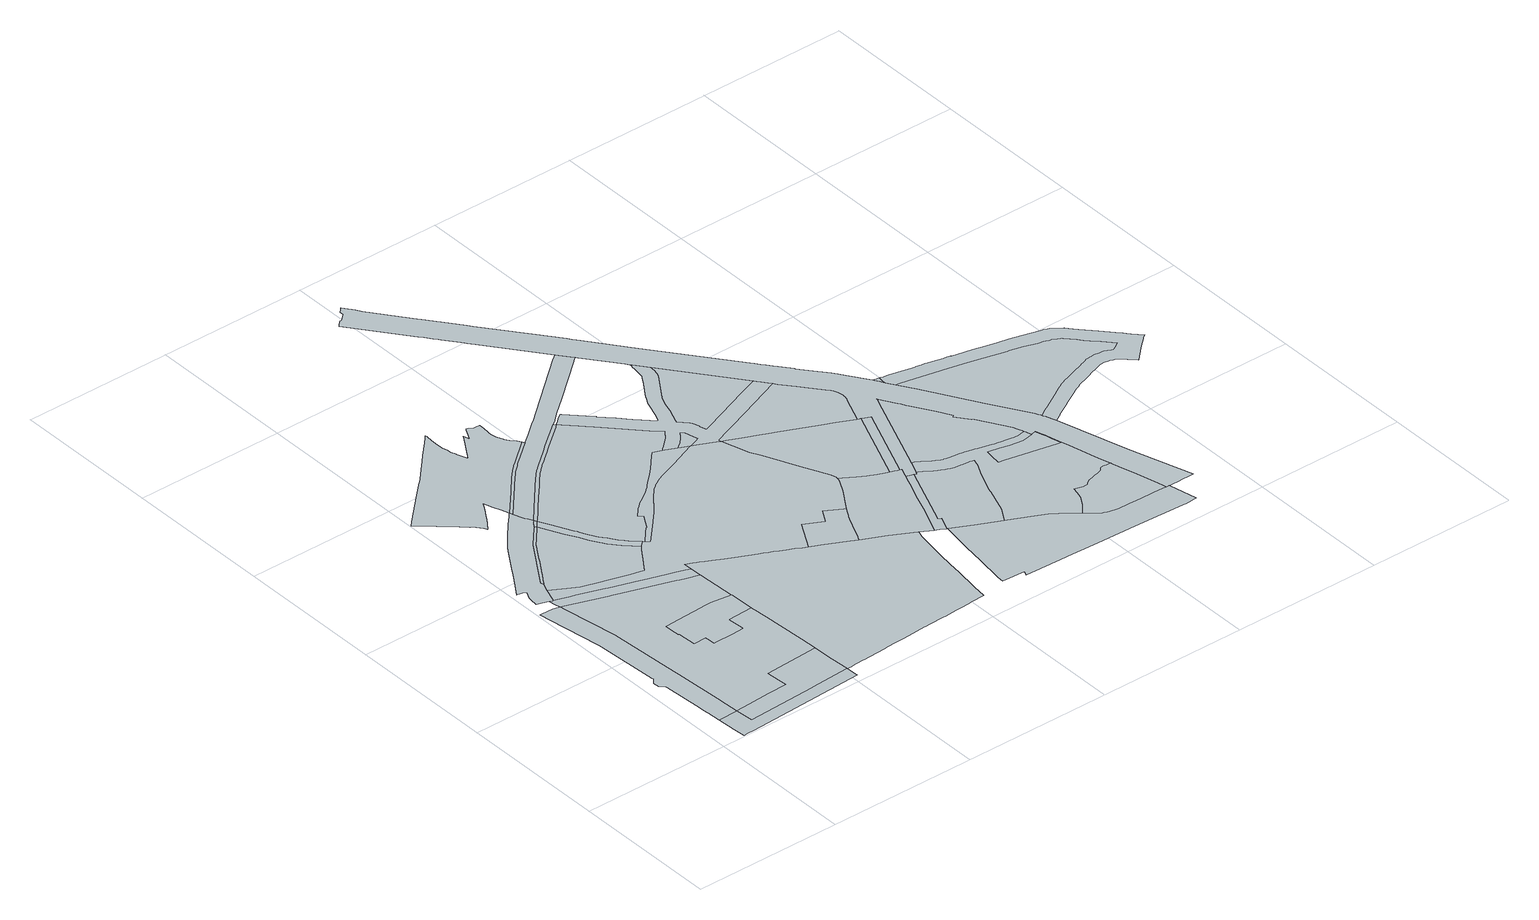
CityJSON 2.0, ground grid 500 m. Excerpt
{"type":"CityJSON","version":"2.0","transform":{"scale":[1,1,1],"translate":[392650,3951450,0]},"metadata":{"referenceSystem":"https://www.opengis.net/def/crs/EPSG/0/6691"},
"CityObjects":{
"object1":{"type":"GenericCityObject","attributes":{"class":"18","urbanPlanType":"21","prefecture":"13","city":"13100"},"geometry":[{"type":"MultiSurface","lod":"0","boundaries":[[[0,1,2,3,4,5,6,7,8,9,10,11,12,13,14,15,16,17,18,19,20,21,22,23,24,25,26,27,28]]]}]},
"object2":{"type":"GenericCityObject","attributes":{"class":"18","urbanPlanType":"21","prefecture":"13","city":"13100"},"geometry":[{"type":"MultiSurface","lod":"0","boundaries":[[[29,30,31,18,17,16,15,32,33,34,35,36,37,38,39,40,41]]]}]},
"object3":{"type":"GenericCityObject","attributes":{"class":"18","urbanPlanType":"21","prefecture":"13","city":"13100"},"geometry":[{"type":"MultiSurface","lod":"0","boundaries":[[[42,43,44,45,46,47,48,49,18,31,30,29,41]]]}]},
"object4":{"type":"GenericCityObject","attributes":{"class":"18","urbanPlanType":"21","prefecture":"13","city":"13100"},"geometry":[{"type":"MultiSurface","lod":"0","boundaries":[[[50,51,52,53,54,55,28,27,26,25,24,23,22,21,20,19,18,49,48,47,46,45,44,56,57,58,59,60,61,62,63,64,65,66,67,68,69,70,71,72,73,74,75,76,77,78,79,80]]]}]},
"object5":{"type":"GenericCityObject","attributes":{"class":"18","urbanPlanType":"21","prefecture":"13","city":"13100"},"geometry":[{"type":"MultiSurface","lod":"0","boundaries":[[[81,82,83,84,85,86,87,88,89,90,91,92,93,94,95,96,97,98,99,100,101,102,103,104,105,106,107,108,109,110,111,112,113,114,115,116,117,118,119]]]}]},
"object6":{"type":"GenericCityObject","attributes":{"class":"18","urbanPlanType":"21","prefecture":"13","city":"13100"},"geometry":[{"type":"MultiSurface","lod":"0","boundaries":[[[114,113,112,111,110,109,120,121,122,123,124,125,126,127,128,129,130,131,132,133,134,135,136,137,138,139,140]]]}]},
"object7":{"type":"GenericCityObject","attributes":{"class":"18","urbanPlanType":"21","prefecture":"13","city":"13100"},"geometry":[{"type":"MultiSurface","lod":"0","boundaries":[[[106,105,141,28,55,54,53,52,51,50,80,142,143,144,145,146,147,148,149,150,151,152,107]]]}]},
"object8":{"type":"GenericCityObject","attributes":{"class":"18","urbanPlanType":"21","prefecture":"13","city":"13100"},"geometry":[{"type":"MultiSurface","lod":"0","boundaries":[[[78,77,76,75,74,73,72,71,70,69,68,67,66,65,64,63,62,61,60,59,153,154,79]]]}]},
"object9":{"type":"GenericCityObject","attributes":{"class":"18","urbanPlanType":"21","prefecture":"13","city":"13100"},"geometry":[{"type":"MultiSurface","lod":"0","boundaries":[[[155,156,157,158,159,160,161,162,163,164,165,166,140,139,138,137,136,135,134,133,132,131,130,129,128,127,126,125,124,123,122,121,120,109,108,167,168,169,170,171,172,173,174,175,176,177,178]]]}]},
"object10":{"type":"GenericCityObject","attributes":{"class":"18","urbanPlanType":"21","prefecture":"13","city":"13100"},"geometry":[{"type":"MultiSurface","lod":"0","boundaries":[[[116,115,114,140,179,180]]]}]},
"object11":{"type":"GenericCityObject","attributes":{"class":"18","urbanPlanType":"21","prefecture":"13","city":"13100"},"geometry":[{"type":"MultiSurface","lod":"0","boundaries":[[[181,182,183,184,185,186,187,188,189,190,191,192,193,194,195,196,180,179,140,166,165,164,163,162,161,160,159,158,157,156,155,178,197,198]]]}]},
"object12":{"type":"GenericCityObject","attributes":{"class":"18","urbanPlanType":"21","prefecture":"13","city":"13100"},"geometry":[{"type":"MultiSurface","lod":"0","boundaries":[[[199,200,201,202,203,204,205,206,207,208,209,210,211,212,213,214,215,216,217,218,219,220,221,222,223,224,225,226,227,228,229,230,231,232,233,234,235,236,237,238,239,240,241,242,243,244,245,246,247,248,81,249,250,251,252,253,254,255,256,257,258,259,260,261,262,263,264,265,266,267,268,269,270,271,272,273,274,275,276,277,278,279,280,281,282,283,284,285,286,287,288,289]]]}]},
"object13":{"type":"GenericCityObject","attributes":{"class":"18","urbanPlanType":"21","prefecture":"13","city":"13100"},"geometry":[{"type":"MultiSurface","lod":"0","boundaries":[[[262,261,260,259,258,257,256,255,254,253,252,251,250,249,81,119,290,291,292,293,294,295,296,297,298,299,300,301,302]]]}]},
"object14":{"type":"GenericCityObject","attributes":{"class":"18","urbanPlanType":"21","prefecture":"13","city":"13100"},"geometry":[{"type":"MultiSurface","lod":"0","boundaries":[[[303,304,305,306,307,308,309,310,311,312,313,314,315,316,317,318,319,320,321,322,323,324,325,326,327,328,329,330,331,332,333,198,197,178,177,176,175,174,173,172,171,170,169,168,167,108,107,152,151,150,149,148,147,146,145,144,143,142,334,335,336,337,338,339,340,341,342,343,344,345,346,347,348,349,350,351,352,353,354,355,356,357,358,359,360,361,362,363,364,365,366,367,368,369,370,371,372]]]}]},
"object15":{"type":"GenericCityObject","attributes":{"class":"18","urbanPlanType":"21","prefecture":"13","city":"13100"},"geometry":[{"type":"MultiSurface","lod":"0","boundaries":[[[373,374,375,376,377,378,379,380,381,382,383,384,385,386,387,388,116,180,389,390,391,392,393,394,395,396,397,398,399,400,401,402,403,404,405,406,407,408,409,410,411,412]]]}]},
"object16":{"type":"GenericCityObject","attributes":{"class":"18","urbanPlanType":"21","prefecture":"13","city":"13100"},"geometry":[{"type":"MultiSurface","lod":"0","boundaries":[[[350,349,348,347,346,345,344,343,342,341,340,339,338,337,336,335,334,142,80,79,154,153,59,58,57,56,44,43,42,41,413,414,415,416,417,418,419,420,421,422,423,424,425,426,427,428,429,430,431,432,433,434,435,436,437,438,439,440,441,442,443,444,445,446,447,351]]]}]},
"object17":{"type":"GenericCityObject","attributes":{"class":"18","urbanPlanType":"21","prefecture":"13","city":"13100"},"geometry":[{"type":"MultiSurface","lod":"0","boundaries":[[[448,449,450,451,452,453,454,455,456,457,458,459,460,461,462,463,412,411,410,409,408,407,406,405,404,403,402,401,400,399,398,397,396,395,394,393,392,391,390,389,180,196,195,194,193,192,191,190,189,188,187,186,185,184,183,182,181,198,333,464,465,466,467,468,469,470,471,472,473,474,475,476,477,478,479,480,481,482,483,484,485,486,487,488,489,490,491,492,493,494,495,496,497,498,499,500]]]}]},
"object18":{"type":"GenericCityObject","attributes":{"class":"18","urbanPlanType":"21","prefecture":"13","city":"13100"},"geometry":[{"type":"MultiSurface","lod":"0","boundaries":[[[499,498,497,496,495,494,493,492,491,490,489,488,487,486,485,484,483,482,481,480,479,478,477,476,475,474,473,472,471,470,469,468,467,466,465,464,333,332,331,330,329,328,327,326,325,324,323,322,321,320,319,318,317,316,315,314,313,312,311,310,309,308,307,306,501,502,500]]]}]},
"object19":{"type":"GenericCityObject","attributes":{"class":"18","urbanPlanType":"21","prefecture":"13","city":"13100"},"geometry":[{"type":"MultiSurface","lod":"0","boundaries":[[[503,504,505,506,507,508,509,510,511,512,513,302,301,300,299,298,297,296,295,294,293,292,291,290,119,118,117,116,388,387,386,385,384,383,382,381,380,379,378,377,376,375,374,514,515,516,517,518,519,520,521,522,523,524,525]]]}]},
"object20":{"type":"GenericCityObject","attributes":{"class":"18","urbanPlanType":"21","prefecture":"13","city":"13100"},"geometry":[{"type":"MultiSurface","lod":"0","boundaries":[[[355,354,353,352,351,447,446,445,444,443,526,527,528,529,530,531,532,533,534,356]]]}]},
"object21":{"type":"GenericCityObject","attributes":{"class":"18","urbanPlanType":"21","prefecture":"13","city":"13100"},"geometry":[{"type":"MultiSurface","lod":"0","boundaries":[[[535,536,537,538,539,540,541,542,543,544,502,501,306]]]}]},
"object22":{"type":"GenericCityObject","attributes":{"class":"18","urbanPlanType":"21","prefecture":"13","city":"13100"},"geometry":[{"type":"MultiSurface","lod":"0","boundaries":[[[545,546,547,548,549,550,551,360,359,358,357,356,534,533,532,531,530,529,528,527,526,443,442,441,552,553,554,555,556,557,558,559,560,561,562,563,564,565,566]]]}]},
"object23":{"type":"GenericCityObject","attributes":{"class":"18","urbanPlanType":"21","prefecture":"13","city":"13100"},"geometry":[{"type":"MultiSurface","lod":"0","boundaries":[[[567,568,569,570,571,572,573,574,575,576,577,578,579,580,581,582,583,584,585,586,587,588,589,590,591,592,593,594,412,463,462,461,460,459,458,457,456,455,454,453,452,451,450,449,448,500,502,544,543,542,541,540,539,538,537,536,535,306,305,304,303,372,595,596,597,598,599,600,601,602,603,604,605,606,607,608,609,610,611,612,613,614,615,616,617,618,619,620,621,622,623,624,625,626,627,628,629,630,631,632,633,634]]]}]},
"object24":{"type":"GenericCityObject","attributes":{"class":"18","urbanPlanType":"21","prefecture":"13","city":"13100"},"geometry":[{"type":"MultiSurface","lod":"0","boundaries":[[[635,558,557,556,555,554,553,552,636,637,638,639,640]]]}]},
"object25":{"type":"GenericCityObject","attributes":{"class":"18","urbanPlanType":"21","prefecture":"13","city":"13100"},"geometry":[{"type":"MultiSurface","lod":"0","boundaries":[[[641,642,643,644,645,646,647,648,372,371,370,369,368,367,366,365,364,363,362,361,360,551,550,549,548,547,546,545,566,649,650,651]]]}]},
"object26":{"type":"GenericCityObject","attributes":{"class":"18","urbanPlanType":"21","prefecture":"13","city":"13100"},"geometry":[{"type":"MultiSurface","lod":"0","boundaries":[[[652,653,654,655,656,657,658,659,660,661,662,663,664,665,666,667,668,669,670,671,672,673,674,675,676,677,678,679,680,681,682,683,684,685,686,640,639,638,637,687,688,689]]]}]},
"object27":{"type":"GenericCityObject","attributes":{"class":"18","urbanPlanType":"21","prefecture":"13","city":"13100"},"geometry":[{"type":"MultiSurface","lod":"0","boundaries":[[[690,691,692,634,633,632,631,630,629,628,627,626,625,624,623,622,621,620,619,618,617,616,615,614,613,612,611,610,609,608,607,606,605]]]}]},
"object28":{"type":"GenericCityObject","attributes":{"class":"18","urbanPlanType":"21","prefecture":"13","city":"13100"},"geometry":[{"type":"MultiSurface","lod":"0","boundaries":[[[693,694,695,696,697,698,699,700,701,702,703,704,705,706,707,708,709,710,711,712,713,714,715,716,717,718,719,720,721,722,723,724,725,726,727,728,729,730,731,732,733,734,735,736,737,738,739,740,741,742,743,744,745,746,747,748,749,750,751,752,753,754,755,756,757,758,759,760,761,762,763,764,765,766,767,768,769,770,771,772,773,600,599,598,597,596,595,372,648,647,646,645,644,643,642,641,651]]]}]},
"object29":{"type":"GenericCityObject","attributes":{"class":"18","urbanPlanType":"21","prefecture":"13","city":"13100"},"geometry":[{"type":"MultiSurface","lod":"0","boundaries":[[[774,775,649,566,565,564,563,562]]]}]},
"object30":{"type":"GenericCityObject","attributes":{"class":"18","urbanPlanType":"21","prefecture":"13","city":"13100"},"geometry":[{"type":"MultiSurface","lod":"0","boundaries":[[[688,687,776,777,778,779,780,781,782,783,784,785,786,787,788,789,790,791,792,793,794,795,796,797,798,799,800,801,802,803,804,805,806,807,808,809,810,811,812,813,814,815,816,817,818,819,820,821,822,823,824,825,689]]]}]},
"object31":{"type":"GenericCityObject","attributes":{"class":"18","urbanPlanType":"21","prefecture":"13","city":"13100"},"geometry":[{"type":"MultiSurface","lod":"0","boundaries":[[[826,827,828,829,830,831,832,833,834,835,836,837,838,839,840,841,842,843,844,845,846,847,848,505,504,503,525,849,850,568,567,634,692,691,690,605,604,603,602,601,600,773,772,771,770,769,768,767,766,765,764,763,762,761,760,759,758,757,756,755,754,753,752,751,750,749,748,747,746,745,744,743,742,741,740,739,738,737,736,735,734,733,732,731,730,729,728,727,726,725,724,723,722,721,720,719,718,717,716,715,714,713,712,711,710,709,708,707,706,705,704,703,702,701,700,699,698,697,696,695,694,693,651,650,649,775,774,562,561,560,559,558,635,640,686,685,684,851,852,853,854,855,856,857,858,859,860,861,862,863,864,865,866,867,868,869,870,871,872,873,874,875,876,877,878,879,880,881,882,883,884,885,886,887,888,889,806,805,804,890,891,892,893,894,895,896,897,898,899,900,901,902,903,904,905,906,907,908,909,910,911,912,913,914,915,916,917,918,919,920,921,922,923,924,925,926,927,928,929,930,931,932,933,934,935,936,937,938,939,940,941,942,943,944]]]}]},
"object32":{"type":"GenericCityObject","attributes":{"class":"18","urbanPlanType":"21","prefecture":"13","city":"13100"},"geometry":[{"type":"MultiSurface","lod":"0","boundaries":[[[945,946,947,948,949,950,951,952,953,954,955,956,957,958,959,960,961,962,963,964,965,966,967,968,969,970,971,972,973,974,975,976,977,851,684,683,682,681,680,679,678,677,676,675,674,673,672,671,670,669,668,667,666,665,664,663,662,661,660,659,658,657,656,655,654,653,652,689,825,824,823,822,821,978,979,980,981,982,983,984,985,986,987,988,989,990,991,992,993,994,995,996,997,998,999,1000,1001,1002,1003,1004,1005,1006,1007,1008,1009,1010,1011,1012,1013,884,883,882,881,880,879,878,877,876,875,874,1014,1015,1016,1017,1018,1019,1020,1021,1022,1023,1024,1025,1026,1027,1028,1029,872,871,870]]]}]},
"object33":{"type":"GenericCityObject","attributes":{"class":"18","urbanPlanType":"21","prefecture":"13","city":"13100"},"geometry":[{"type":"MultiSurface","lod":"0","boundaries":[[[869,868,867,866,865,864,863,862,861,860,859,858,857,856,855,854,853,852,851,977,976,975,974,973,972,971,970,969,968,967,966,965,964,963,962,961,960,959,958,957,956,955,954,953,952,951,950,949,948,947,946,945,870]]]}]},
"object34":{"type":"GenericCityObject","attributes":{"class":"18","urbanPlanType":"21","prefecture":"13","city":"13100"},"geometry":[{"type":"MultiSurface","lod":"0","boundaries":[[[1013,1012,1011,1010,1009,1008,1007,1006,1005,1004,1003,1002,1001,1000,999,998,997,996,995,994,993,992,991,990,989,988,987,986,985,984,983,982,981,980,979,978,821,820,819,818,817,816,815,814,813,812,811,810,809,808,807,806,889,888,887,886,885,884]]]}]},
"object35":{"type":"GenericCityObject","attributes":{"class":"18","urbanPlanType":"21","prefecture":"13","city":"13100"},"geometry":[{"type":"MultiSurface","lod":"0","boundaries":[[[1029,1028,1027,1026,1025,1024,1023,1022,1021,1020,1019,1018,1017,1016,1015,1014,874,873,872]]]}]},
"object36":{"type":"GenericCityObject","attributes":{"class":"18","urbanPlanType":"21","prefecture":"13","city":"13100"},"geometry":[{"type":"MultiSurface","lod":"0","boundaries":[[[1030,1031,1032,914,913,912,911,910,1033,1034]]]}]},
"object37":{"type":"GenericCityObject","attributes":{"class":"18","urbanPlanType":"21","prefecture":"13","city":"13100"},"geometry":[{"type":"MultiSurface","lod":"0","boundaries":[[[1035,1036,1037,1038,1039,1040,1041,1042,1043,1044,1045,1046,1047,1048,1049,1050,1051,1052,1053,1054,1055,1056,1057,1058,1059,1060,1061,1062,1063,1064,1065,1066,1067,1068,1069,1070,1071,1072,1073,1074,1075,1076,1077,1078,1079,1080,1081,1082,1083,1084,1085,1086,1087,1088,1089,1090,1091,1092,1093,1094,1095,1096,1097,1098,1099,1100,909,908,907,906,905,904,903,902]]]}]},
"object38":{"type":"GenericCityObject","attributes":{"class":"18","urbanPlanType":"21","prefecture":"13","city":"13100"},"geometry":[{"type":"MultiSurface","lod":"0","boundaries":[[[1101,1102,1103,1104,1105,1106,1107,1108,1109,1110,1111,1112,1113,1114,1115,1116,1117,1118,1119,1120,1121,1122,1123,1124,1125,1126,1127,1128,1129,1130,1131,1132,1133,1134,1135,1136,1137,1138,1034,1033,910,909,1100,1099,1098,1097,1096,1095,1094,1093,1092,1091,1090,1089,1088,1087,1086,1085,1084,1083,1082,1081,1080,1079,1078,1077,1076,1075,1074,1073,1072,1071,1070,1069,1068,1067,1066,1065,1064,1063,1062,1061,1060,1059,1058,1057,1056,1055,1054,1053,1052,1051,1050,1049,1048,1047,1046,1045,1044,1043,1042,1041,1040,1039,1038,1037,1036,1035,902,901,900,899,898,897,1139,1140,1141,1142,1143,1144,1145,1146,1147,1148,1149,1150,1151,1152,1153,1154,1155,1156,1157,1158,1159,1160,1161,1162,1163,1164,1165,1166,1167,1168,1169,1170,1171,1172,1173]]]}]}
},
"vertices":[
[58,831,0],[17,832,0],[10,832,0],[15,795,0],[43,613,0],[45,599,0],[58,388,0],[59,383,0],[45,367,0],[46,345,0],[62,330,0],[62,326,0],[70,188,0],[71,173,0],[72,155,0],[75,108,0],[98,109,0],[123,110,0],[142,111,0],[139,157,0],[138,176,0],[137,193,0],[129,337,0],[128,354,0],[126,374,0],[112,603,0],[110,620,0],[82,805,0],[79,825,0],
[385,62,0],[378,61,0],[145,48,0],[78,45,0],[79,25,0],[81,4,0],[97,5,0],[114,5,0],[117,6,0],[280,14,0],[519,26,0],[519,31,0],[517,69,0],
[513,151,0],[513,160,0],[511,205,0],[329,195,0],[331,151,0],[333,121,0],[266,118,0],[192,114,0],
[447,703,0],[428,710,0],[419,714,0],[242,771,0],[235,774,0],[218,779,0],[508,265,0],[500,412,0],[498,461,0],[497,474,0],[413,470,0],[411,468,0],[414,416,0],[414,410,0],[371,408,0],[313,407,0],[303,407,0],[302,436,0],[301,443,0],[257,441,0],[254,504,0],[252,504,0],[250,543,0],[249,559,0],[253,559,0],[300,562,0],[387,567,0],[398,567,0],[424,568,0],[493,559,0],[488,692,0],
[262,1274,0],[251,1261,0],[237,1246,0],[223,1232,0],[185,1189,0],[171,1172,0],[149,1145,0],[140,1132,0],[94,1061,0],[76,1033,0],[54,999,0],[22,951,0],[25,951,0],[31,949,0],[40,947,0],[48,945,0],[51,943,0],[44,927,0],[43,925,0],[42,922,0],[40,917,0],[38,905,0],[34,879,0],[71,867,0],[72,867,0],[82,863,0],[84,863,0],[102,913,0],[114,942,0],[111,954,0],[213,1111,0],[268,1172,0],[269,1172,0],[274,1179,0],[284,1193,0],[292,1201,0],[284,1218,0],[278,1227,0],[266,1263,0],
[115,942,0],[117,945,0],[126,960,0],[141,982,0],[142,984,0],[152,999,0],[165,1019,0],[166,1021,0],[180,1042,0],[183,1047,0],[188,1055,0],[209,1087,0],[212,1091,0],[221,1106,0],[227,1113,0],[231,1117,0],[244,1132,0],[252,1141,0],[263,1153,0],[274,1166,0],[278,1171,0],
[75,845,0],[487,732,0],[472,737,0],[445,745,0],[421,753,0],[365,771,0],[321,786,0],[246,810,0],[237,812,0],[203,824,0],[152,841,0],[131,848,0],
[496,503,0],[493,558,0],
[427,926,0],[406,948,0],[396,958,0],[388,968,0],[380,980,0],[372,991,0],[364,1005,0],[356,1018,0],[349,1031,0],[337,1055,0],[317,1093,0],[286,1155,0],[152,884,0],[185,865,0],[253,846,0],[258,844,0],[306,831,0],[336,822,0],[366,814,0],[378,810,0],[419,869,0],[427,881,0],[439,897,0],[447,906,0],
[290,1186,0],[296,1192,0],
[436,952,0],[429,961,0],[425,965,0],[417,975,0],[398,1001,0],[390,1012,0],[383,1022,0],[376,1034,0],[363,1057,0],[356,1073,0],[353,1080,0],[348,1090,0],[314,1158,0],[311,1164,0],[297,1191,0],[297,1192,0],[449,909,0],[465,924,0],
[401,1648,0],[400,1646,0],[367,1595,0],[343,1557,0],[334,1579,0],[329,1594,0],[329,1596,0],[324,1611,0],[321,1627,0],[319,1641,0],[318,1653,0],[317,1659,0],[317,1673,0],[317,1691,0],[320,1715,0],[320,1720,0],[318,1718,0],[315,1715,0],[310,1710,0],[295,1694,0],[251,1649,0],[233,1629,0],[232,1628,0],[159,1552,0],[158,1552,0],[113,1509,0],[19,1419,0],[6,1404,0],[14,1397,0],[32,1381,0],[60,1356,0],[75,1342,0],[109,1312,0],[116,1305,0],[123,1300,0],[130,1294,0],[131,1292,0],[135,1289,0],[143,1280,0],[158,1261,0],[164,1252,0],[181,1276,0],[192,1292,0],[203,1308,0],[217,1330,0],[226,1346,0],[234,1360,0],[245,1325,0],[255,1295,0],[256,1292,0],[329,1349,0],[342,1365,0],[367,1393,0],[379,1406,0],[385,1412,0],[390,1418,0],[396,1424,0],[402,1430,0],[408,1436,0],[414,1441,0],[420,1447,0],[427,1452,0],[433,1457,0],[512,1521,0],[504,1533,0],[500,1537,0],[498,1540,0],[489,1549,0],[481,1563,0],[480,1566,0],[472,1583,0],[470,1591,0],[469,1594,0],[468,1602,0],[467,1612,0],[468,1620,0],[468,1623,0],[471,1653,0],[471,1659,0],[459,1660,0],[452,1661,0],[444,1665,0],[439,1668,0],[438,1668,0],[437,1669,0],[434,1670,0],[431,1672,0],[429,1668,0],[422,1655,0],[407,1627,0],[403,1644,0],
[387,1400,0],[392,1405,0],[398,1411,0],[403,1417,0],[409,1423,0],[415,1428,0],[421,1434,0],[427,1439,0],[433,1445,0],[439,1450,0],[459,1466,0],[515,1510,0],[517,1511,0],
[941,1166,0],[932,1170,0],[896,1186,0],[871,1197,0],[776,1159,0],[709,1133,0],[705,1132,0],[703,1131,0],[699,1129,0],[693,1126,0],[687,1122,0],[684,1120,0],[679,1117,0],[675,1115,0],[672,1113,0],[669,1110,0],[663,1106,0],[660,1103,0],[656,1100,0],[650,1094,0],[647,1091,0],[643,1086,0],[639,1082,0],[636,1079,0],[621,1060,0],[600,1034,0],[582,1012,0],[552,981,0],[535,962,0],[482,906,0],[470,918,0],[486,763,0],[494,758,0],[509,751,0],[520,746,0],[526,743,0],[540,736,0],[559,726,0],[590,709,0],[619,695,0],[681,666,0],[701,657,0],[709,653,0],[721,647,0],[737,639,0],[756,630,0],[778,619,0],[797,609,0],[813,601,0],[868,698,0],[931,667,0],[957,712,0],[1011,678,0],[1016,675,0],[1064,750,0],[1088,793,0],[1091,800,0],[1092,807,0],[1092,809,0],[1093,816,0],[1091,825,0],[1089,833,0],[1062,891,0],[1054,906,0],[1038,942,0],[1015,991,0],[994,1037,0],[980,1066,0],[964,1122,0],[953,1160,0],
[641,1524,0],[636,1529,0],[554,1465,0],[532,1447,0],[477,1403,0],[472,1398,0],[466,1394,0],[464,1392,0],[461,1389,0],[456,1385,0],[451,1380,0],[446,1375,0],[441,1370,0],[436,1365,0],[431,1360,0],[366,1286,0],[302,1198,0],[326,1225,0],[340,1242,0],[344,1246,0],[396,1305,0],[410,1320,0],[430,1343,0],[439,1353,0],[444,1358,0],[448,1363,0],[453,1368,0],[458,1373,0],[463,1377,0],[468,1382,0],[472,1386,0],[473,1386,0],[478,1391,0],[483,1395,0],[499,1407,0],[508,1415,0],[534,1436,0],[553,1451,0],[632,1514,0],[643,1523,0],
[531,69,0],[550,71,0],[553,71,0],[583,72,0],[584,72,0],[606,74,0],[664,77,0],[672,78,0],[710,80,0],[714,80,0],[740,81,0],[754,82,0],[771,83,0],[821,86,0],[823,86,0],[843,87,0],[888,89,0],[900,89,0],[942,91,0],[961,92,0],[990,94,0],[1003,95,0],[1046,97,0],[1053,148,0],[1066,237,0],[1067,247,0],[1078,322,0],[1095,434,0],[1103,455,0],[1026,497,0],[947,535,0],[926,546,0],[848,584,0],[831,592,0],[814,601,0],
[796,1234,0],[797,1235,0],[801,1239,0],[804,1242,0],[817,1252,0],[824,1258,0],[840,1274,0],[842,1277,0],[857,1296,0],[859,1299,0],[842,1316,0],[717,1446,0],[715,1448,0],[715,1449,0],[686,1478,0],[652,1513,0],[498,950,0],[517,972,0],[519,970,0],[524,978,0],[526,982,0],[529,986,0],[532,991,0],[540,1006,0],[546,1016,0],[534,1030,0],[540,1038,0],[546,1043,0],[550,1048,0],[557,1055,0],[562,1059,0],[567,1064,0],[582,1076,0],[589,1080,0],[613,1095,0],[626,1105,0],[634,1112,0],[644,1121,0],[650,1127,0],[659,1136,0],[690,1165,0],[700,1174,0],[710,1185,0],[716,1191,0],[725,1200,0],[730,1206,0],[736,1213,0],[747,1225,0],[754,1232,0],[762,1240,0],[766,1245,0],[767,1244,0],[794,1232,0],
[839,1212,0],[838,1212,0],
[886,1755,0],[865,1782,0],[858,1790,0],[851,1784,0],[843,1778,0],[638,1608,0],[632,1603,0],[607,1582,0],[589,1568,0],[549,1536,0],[519,1513,0],[637,1530,0],[648,1539,0],[649,1539,0],[649,1540,0],[650,1540,0],[661,1551,0],[675,1562,0],[676,1563,0],[738,1613,0],[880,1731,0],[887,1737,0],[894,1743,0],
[949,540,0],[956,555,0],[975,597,0],[977,602,0],[991,632,0],[995,639,0],[997,644,0],[1000,648,0],[1008,661,0],
[897,1207,0],[911,1213,0],[909,1219,0],[898,1257,0],[891,1265,0],[890,1266,0],[877,1249,0],[874,1245,0],[858,1228,0],[844,1218,0],
[1223,737,0],[1193,749,0],[1184,753,0],[1174,758,0],[1166,763,0],[1139,778,0],[1105,799,0],[1143,434,0],[1170,496,0],[1186,537,0],[1206,586,0],[1229,641,0],[1239,667,0],[1249,691,0],[1251,697,0],[1253,702,0],[1262,723,0],[1256,725,0],[1246,729,0],[1241,731,0],[1229,735,0],[1227,735,0],
[996,1611,0],[993,1615,0],[993,1611,0],[991,1601,0],[989,1591,0],[982,1549,0],[980,1545,0],[962,1518,0],[926,1464,0],[925,1462,0],[913,1440,0],[910,1434,0],[909,1432,0],[893,1382,0],[880,1350,0],[827,1405,0],[826,1406,0],[794,1439,0],[793,1440,0],[791,1443,0],[755,1480,0],[755,1481,0],[734,1502,0],[718,1519,0],[685,1553,0],[683,1555,0],[666,1542,0],[655,1532,0],[951,1168,0],[950,1169,0],[1001,1189,0],[1025,1198,0],[1094,1224,0],[1247,1284,0],[1242,1290,0],[1238,1295,0],[1226,1311,0],[1224,1314,0],[1212,1329,0],[1203,1325,0],[1164,1310,0],[1082,1279,0],[1053,1267,0],[959,1231,0],[952,1256,0],[952,1257,0],[945,1279,0],[941,1287,0],[915,1314,0],[918,1322,0],[926,1344,0],[936,1367,0],[941,1384,0],[949,1409,0],[951,1415,0],[953,1418,0],[954,1421,0],[957,1428,0],[961,1435,0],[962,1435,0],[962,1436,0],[985,1471,0],[1019,1522,0],[1023,1530,0],[1024,1532,0],[1028,1553,0],[1028,1554,0],[1030,1567,0],
[1268,684,0],[1157,426,0],[1175,417,0],[1195,465,0],[1186,470,0],[1272,682,0],
[1265,1021,0],[1217,1042,0],[1140,1077,0],[1098,1095,0],[1083,1102,0],[1058,1113,0],[1010,1135,0],[968,1154,0],[1331,991,0],[1328,992,0],[1322,995,0],
[1332,352,0],[1357,392,0],[1387,477,0],[1392,493,0],[1399,508,0],[1412,537,0],[1421,560,0],[1426,570,0],[1442,600,0],[1449,626,0],[1440,628,0],[1437,629,0],[1433,629,0],[1414,631,0],[1406,632,0],[1398,633,0],[1386,635,0],[1381,636,0],[1374,638,0],[1365,641,0],[1364,641,0],[1363,641,0],[1358,643,0],[1347,649,0],[1341,652,0],[1338,653,0],[1331,658,0],[1327,660,0],[1318,666,0],[1310,672,0],[1302,677,0],[1290,684,0],[1285,687,0],[1281,678,0],[1276,680,0],[1177,416,0],[1246,381,0],[1327,343,0],
[1207,1336,0],[1206,1337,0],[1205,1339,0],
[1360,1088,0],[1361,1089,0],[1361,1090,0],[1361,1091,0],[1362,1092,0],[1362,1093,0],[1362,1094,0],[1362,1095,0],[1363,1095,0],[1363,1096,0],[1363,1097,0],[1363,1098,0],[1363,1099,0],[1364,1100,0],[1364,1101,0],[1364,1102,0],[1364,1103,0],[1364,1104,0],[1364,1105,0],[1364,1106,0],[1364,1107,0],[1365,1107,0],[1365,1108,0],[1365,1109,0],[1365,1110,0],[1365,1111,0],[1365,1112,0],[1365,1113,0],[1365,1114,0],[1365,1115,0],[1365,1116,0],[1365,1117,0],[1365,1118,0],[1364,1118,0],[1364,1119,0],[1364,1120,0],[1364,1121,0],[1364,1122,0],[1364,1123,0],[1364,1124,0],[1364,1125,0],[1363,1126,0],[1363,1127,0],[1363,1128,0],[1363,1129,0],[1363,1130,0],[1362,1130,0],[1362,1131,0],[1362,1132,0],[1362,1133,0],[1361,1134,0],[1361,1135,0],[1361,1136,0],[1360,1136,0],[1360,1137,0],[1360,1138,0],[1360,1139,0],[1359,1139,0],[1359,1140,0],[1359,1141,0],[1358,1142,0],[1358,1143,0],[1357,1144,0],[1357,1145,0],[1356,1146,0],[1356,1147,0],[1355,1147,0],[1355,1148,0],[1355,1149,0],[1354,1149,0],[1354,1150,0],[1353,1151,0],[1353,1152,0],[1352,1152,0],[1352,1153,0],[1351,1154,0],[1349,1156,0],[1343,1164,0],[1305,1212,0],[1290,1230,0],[1255,1274,0],
[1360,978,0],[1335,989,0],
[1161,310,0],[1150,236,0],[1136,140,0],[1133,117,0],[1159,116,0],[1200,114,0],[1213,113,0],[1207,103,0],[1205,98,0],[1222,97,0],[1258,96,0],[1329,93,0],[1373,92,0],[1401,90,0],[1463,88,0],[1598,83,0],[1768,77,0],[1773,77,0],[1778,77,0],[1783,76,0],[1788,76,0],[1792,77,0],[1797,77,0],[1802,77,0],[1806,78,0],[1809,78,0],[1813,79,0],[1821,80,0],[1799,175,0],[1797,175,0],[1791,175,0],[1780,176,0],[1743,177,0],[1698,178,0],[1657,179,0],[1615,180,0],[1612,180,0],[1592,184,0],[1588,185,0],[1586,185,0],[1581,187,0],[1577,188,0],[1572,191,0],[1567,193,0],[1553,202,0],[1521,228,0],[1470,270,0],[1455,281,0],[1446,287,0],[1399,310,0],
[569,2306,0],[560,2325,0],[535,2358,0],[528,2351,0],[520,2342,0],[520,2329,0],[498,2310,0],[492,2310,0],[480,2298,0],[473,2291,0],[614,2108,0],[620,2101,0],[641,2073,0],[651,2060,0],[656,2054,0],[691,2008,0],[692,2007,0],[702,1994,0],[705,1989,0],[709,1985,0],[710,1983,0],[852,1799,0],[858,1791,0],[900,1735,0],[984,1627,0],[1304,732,0],[1422,1023,0],[1423,1024,0],[1427,1036,0],[1438,1019,0],[1461,981,0],[1466,973,0],[1473,959,0],[1474,958,0],[1520,879,0],[1546,834,0],[1539,828,0],[1574,786,0],[1576,785,0],[1579,780,0],[1639,679,0],[1643,667,0],[1647,657,0],[1649,652,0],[1651,645,0],[1653,639,0],[1658,620,0],[1659,620,0],[1675,624,0],[1677,624,0],[1683,602,0],[1683,601,0],[1691,569,0],[1697,545,0],[1706,508,0],[1713,481,0],[1725,434,0],[1734,398,0],[1742,367,0],[1744,360,0],[1754,320,0],[1765,277,0],[1777,229,0],[1787,189,0],[1806,175,0],[1840,175,0],[1843,175,0],[1877,175,0],[1888,175,0],[1837,342,0],[1822,390,0],[1756,627,0],[1754,636,0],[1748,654,0],[1745,663,0],[1741,670,0],[1740,673,0],[1738,677,0],[1734,685,0],[1730,692,0],[1726,699,0],[1652,823,0],[1547,1001,0],[1514,1056,0],[1498,1082,0],[1495,1087,0],[1489,1097,0],[1481,1112,0],[1479,1115,0],[1479,1116,0],[1478,1117,0],[1440,1175,0],[1421,1203,0],[1409,1217,0],[1359,1280,0],[1344,1299,0],[1342,1302,0],[1312,1339,0],[1310,1341,0],[1303,1350,0],[1290,1367,0],[1286,1372,0],[1270,1394,0],[1262,1404,0],[1063,1663,0],[959,1799,0],[958,1800,0],[952,1808,0],[945,1818,0],[935,1830,0],[921,1849,0],[915,1857,0],[768,2048,0],[757,2063,0],[711,2123,0],[703,2133,0],[683,2158,0],[675,2168,0],[674,2170,0],
[1634,641,0],[1625,639,0],[1622,639,0],[1617,639,0],[1614,639,0],[1613,639,0],[1605,640,0],[1603,641,0],[1589,643,0],[1561,649,0],[1560,649,0],[1547,652,0],[1539,654,0],[1522,658,0],[1491,666,0],[1488,667,0],[1468,672,0],[1456,675,0],[1447,677,0],[1443,677,0],[1441,677,0],[1405,681,0],[1395,683,0],[1388,685,0],[1386,685,0],[1378,688,0],[1365,695,0],[1359,698,0],[1356,700,0],[1344,707,0],[1329,718,0],[1325,720,0],[1313,728,0],[1535,245,0],[1545,258,0],[1547,260,0],[1554,271,0],[1560,280,0],[1568,295,0],[1575,318,0],[1579,336,0],[1585,334,0],[1603,329,0],[1610,328,0],[1615,329,0],[1620,329,0],[1623,330,0],[1628,334,0],[1635,339,0],[1638,341,0],[1640,342,0],[1644,343,0],[1647,344,0],[1656,347,0],[1664,349,0],[1666,350,0],[1681,353,0],[1687,355,0],[1695,358,0],[1696,359,0],[1698,361,0],[1702,366,0],[1704,368,0],[1706,369,0],[1709,370,0],[1712,370,0],[1714,370,0],[1726,369,0],[1737,367,0],[1676,621,0],[1679,609,0],[1681,601,0],[1685,586,0],[1689,567,0],[1697,535,0],[1689,537,0],[1514,572,0],[1497,575,0],[1502,612,0],[1505,635,0],[1544,626,0],[1574,620,0],[1601,614,0],[1620,613,0],[1632,614,0],
[1495,1112,0],[1492,1112,0],[1491,1113,0],[1498,1095,0],[1499,1111,0],
[1764,689,0],[1779,697,0],[1816,719,0],[1845,736,0],[1849,738,0],[1868,750,0],[1873,752,0],[1882,757,0],[1884,758,0],[1892,761,0],[1901,765,0],[1916,770,0],[1933,776,0],[1939,778,0],[1942,779,0],[1951,782,0],[1981,793,0],[1984,794,0],[1986,795,0],[2000,800,0],[2005,802,0],[2012,804,0],[2019,806,0],[2020,806,0],[2028,807,0],[2034,807,0],[2035,807,0],[2036,807,0],[2046,807,0],[2062,806,0],[2069,805,0],[2078,803,0],[2098,795,0],[2101,794,0],[2102,793,0],[2103,793,0],[2104,793,0],[2106,793,0],[2107,794,0],[2120,801,0],[2133,809,0],[2101,845,0],[2092,855,0],[2067,882,0],[2060,890,0],[2055,897,0],[2027,926,0],[2024,929,0],[2006,939,0],[1999,942,0],[1997,942,0],[1987,945,0],[1986,945,0],[1983,946,0],[1975,949,0],[1958,953,0],[1938,959,0],[1917,965,0],[1873,977,0],[1866,978,0],[1793,995,0],[1743,1007,0],[1665,1025,0],[1661,1026,0],[1552,1048,0],[1527,1053,0],
[2192,820,0],[2183,830,0],[2176,838,0],[2174,841,0],[2129,890,0],[2090,933,0],[2079,945,0],[2063,963,0],[2030,987,0],[2019,992,0],[2013,994,0],[2005,996,0],[1947,1012,0],[1908,1021,0],[1872,1029,0],[1835,1038,0],[1795,1047,0],[1725,1063,0],[1725,1064,0],[1720,1065,0],[1717,1065,0],[1715,1066,0],[1703,1068,0],[1681,1074,0],[1658,1078,0],[1648,1080,0],[1646,1081,0],[1633,1083,0],[1616,1087,0],[1614,1087,0],[1585,1093,0],[1584,1094,0],[1557,1099,0],[1545,1102,0],[1529,1105,0],[1508,1109,0],[1504,1110,0],[1502,1110,0],[1765,632,0],[1776,639,0],[1778,640,0],[1782,643,0],[1831,672,0],[1840,677,0],[1880,700,0],[1892,707,0],[1899,711,0],[1909,715,0],[1920,720,0],[1954,733,0],[1958,734,0],[1975,740,0],[1979,742,0],[1987,745,0],[2001,750,0],[2019,756,0],[2022,757,0],[2028,759,0],[2031,759,0],[2036,760,0],[2041,760,0],[2057,757,0],[2061,757,0],[2067,756,0],[2071,754,0],[2081,750,0],[2127,706,0],[2138,718,0],[2176,754,0],[2203,778,0],[2206,781,0],[2210,784,0],[2219,791,0]
]}
